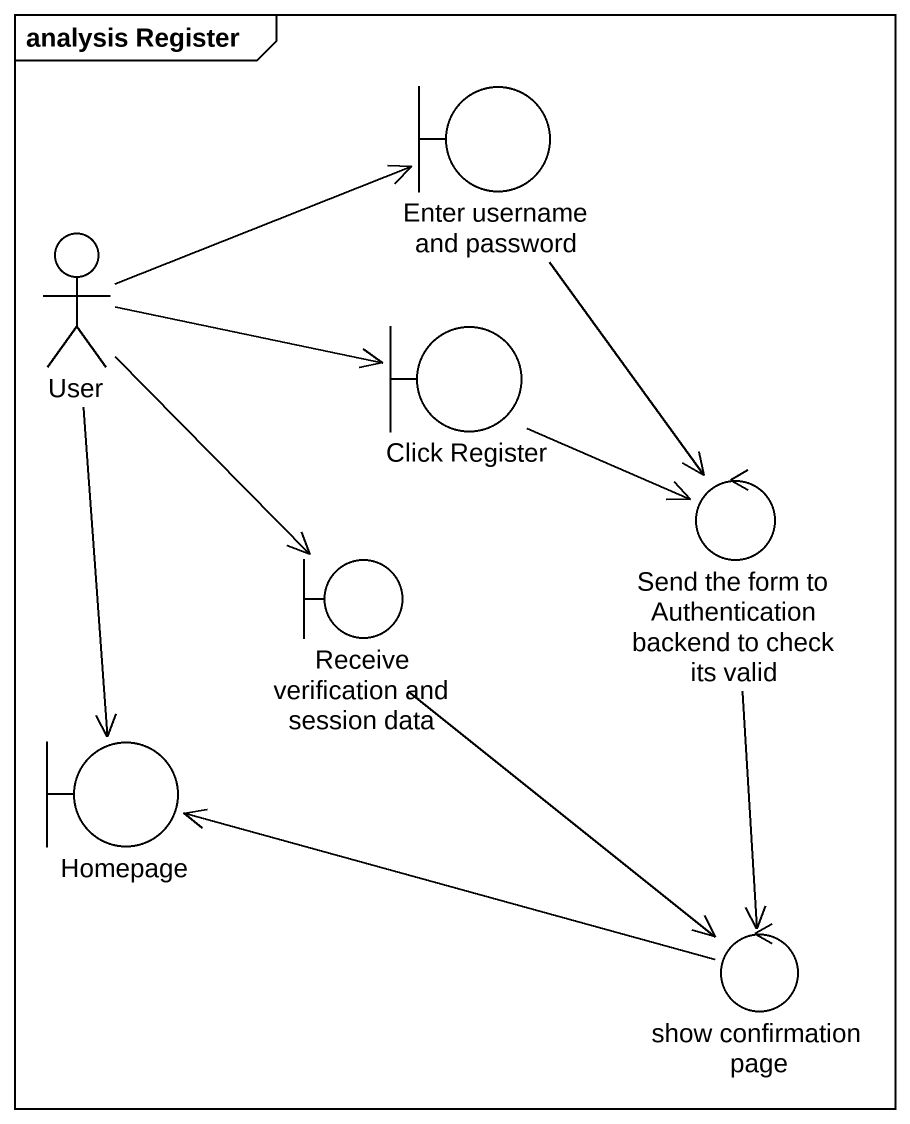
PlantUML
@startuml
mainframe analysis Register
boundary "Enter username and password" as Enter_username_and_password
actor User
boundary "Click Register" as Click_Register
boundary "Receive verification and session data" as Receive_verification_and
control "Send the form to Authentication backend to check its valid" as Send_the_form_to
boundary Homepage
control "show confirmation page" as show_confirmation_page
Enter_username_and_password --> Send_the_form_to
User -right-> Enter_username_and_password
User -right-> Click_Register
User --> Receive_verification_and
User --> Homepage
Click_Register --> Send_the_form_to
Receive_verification_and --> show_confirmation_page
Send_the_form_to --> show_confirmation_page
show_confirmation_page -left-> Homepage
@enduml
